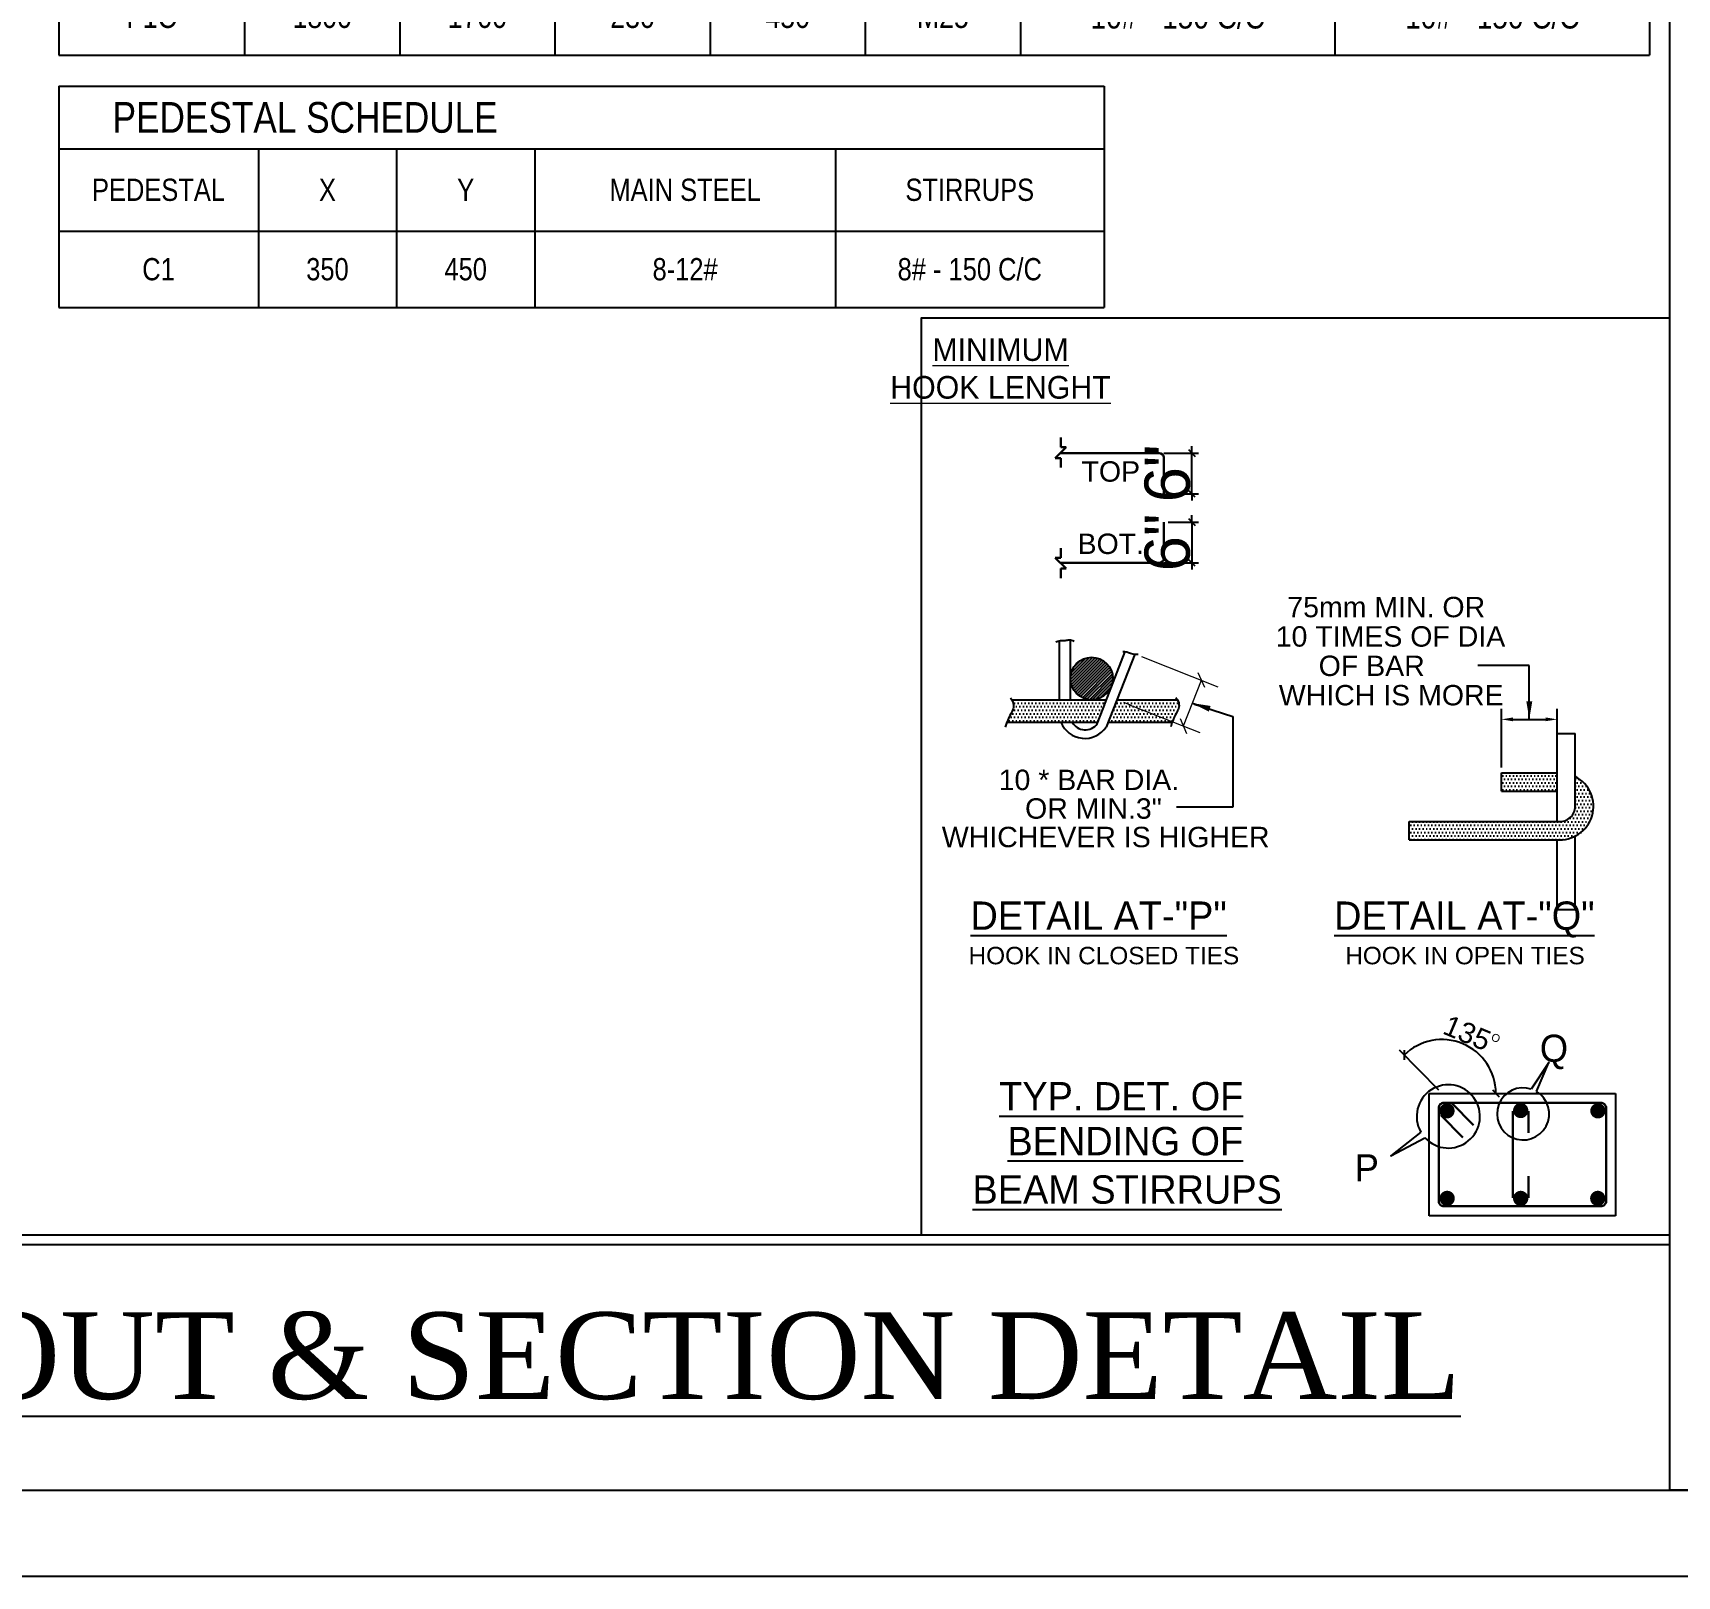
# Model space of a CAD drawing. Header units: millimetres. Extents: x 3470347 to 5996549, y -3470518 to 17149644.
# Drawn here: x 4373580 to 4409154, y 7016157 to 7049545 of the extents above; entities that cross this region are included whole.
import ezdxf

# ---------------------------------------------------------------- set-up
doc = ezdxf.new("R2010")
doc.units = ezdxf.units.MM
doc.header["$MEASUREMENT"] = 0
doc.header["$PDMODE"] = 35
doc.header["$PDSIZE"] = -5
doc.linetypes.add('$AUDIT_BAD_LTYPE8', pattern=[0])
doc.linetypes.add('ACAD_ISO02W100', pattern=[15, 12, -3])
doc.layers.get('0').update_dxf_attribs({"linetype": 'CONTINUOUS', "lineweight": 25})
doc.layers.get('DEFPOINTS').update_dxf_attribs({"linetype": 'CONTINUOUS', "lineweight": 25})
for name, color, linetype, lineweight in [('6 TEXT', 7, 'CONTINUOUS', 25), ('DIMENSION', 11, 'CONTINUOUS', 15), ('SHEET', 7, 'CONTINUOUS', 15)]:
    doc.layers.add(name, color=color, linetype=linetype, lineweight=lineweight)
doc.layers.add('GF-COL', color=12, linetype='CONTINUOUS')
doc.layers.add('see level', color=2, linetype='CONTINUOUS')
doc.styles.add('Arial', font='arial.ttf', dxfattribs={"height": 0.2})
doc.styles.add('ARIAL NARROW', font='ARIALN.TTF')
doc.styles.get("Standard").update_dxf_attribs({"font": ''})
doc.styles.add('style1', font='arial.ttf', dxfattribs={"height": 8})
doc.styles.add('style2', font='arial.ttf', dxfattribs={"height": 20})
doc.styles.add('TEXT3', font='geniso.shx')
doc.styles.get('Standard').set_extended_font_data('AR CENA')
doc.dimstyles.new('DSC2', dxfattribs={"dimtxt": 8, "dimasz": 3, "dimexe": 3, "dimexo": 2, "dimgap": 0.5, "dimtad": 1, "dimdec": 1, "dimzin": 3, "dimdsep": 46, "dimlunit": 4, "dimtxsty": 'style2', "dimblk": 'OBLIQUE', "dimcen": 1, "dimclrd": 45, "dimclre": 8, "dimclrt": 7, "dimadec": 0, "dimazin": 0, "dimtfac": 1, "dimtdec": 1, "dimtix": 1, "dimtmove": 1, "dimatfit": 3, "dimldrblk": 'OBLIQUE', "dimfxl": 1, "dimtolj": 1, "dimtzin": 0, "dimlwd": -1, "dimlwe": -1, "dimarcsym": 0})
doc.dimstyles.get("Standard").update_dxf_attribs({"dimtxt": 0.18, "dimasz": 0.18, "dimexe": 0.18, "dimexo": 0.0625, "dimgap": 0.09, "dimtad": 0, "dimtih": 1, "dimtoh": 1, "dimdec": 4, "dimzin": 0, "dimdsep": 46, "dimtxsty": 'Standard', "dimcen": 0.09, "dimadec": 0, "dimazin": 0, "dimtfac": 1, "dimtdec": 4, "dimtofl": 0, "dimtmove": 2, "dimatfit": 3, "dimfxl": 1, "dimtolj": 1, "dimtzin": 0, "dimarcsym": 0})

# ---------------------------------------------------------------- blocks, each defined once
blk = doc.blocks.new('_Oblique')
at = {"color": 0, "linetype": 'ACAD_ISO02W100', "lineweight": -2}
blk.add_line((-0.5, -0.5), (0.5, 0.5), dxfattribs=at)
blk = doc.blocks.new('*D515')
at = {"color": 45, "ltscale": 0.5}
for p, q in [((344290.1, 142366.13), (344290.1, 142369.13)), ((344290.1, 142348.13), (344290.1, 142366.13)), ((344290.1, 142348.13), (344290.1, 142345.13))]:
    blk.add_line(p, q, dxfattribs=at)
at = {"color": 8, "ltscale": 0.5}
for p, q in [((344277.72, 142366.13), (344293.1, 142366.13)), ((344279.72, 142348.13), (344293.1, 142348.13))]:
    blk.add_line(p, q, dxfattribs=at)
at = {"layer": 'DEFPOINTS', "color": 0}
for p in [(344275.72, 142366.13), (344290.1, 142366.13), (344277.72, 142348.13)]:
    blk.add_point(p, dxfattribs=at)
at = {"color": 45, "xscale": 3, "yscale": 3, "zscale": 3}
for p, rotation in [((344290.1, 142366.13), 270), ((344290.1, 142348.13), 90)]:
    blk.add_blockref('_Oblique', p, dxfattribs=dict(at, rotation=rotation))
at = {"color": 7, "insert": (344279.39, 142357.13), "char_height": 20, "attachment_point": 5, "rotation": 90, "style": 'style2'}
blk.add_mtext('\\A1;6"', dxfattribs=at)
blk = doc.blocks.new('*D516')
at = {"color": 8, "ltscale": 0.5}
for p, q in [((344279.72, 142335.67), (344293.1, 142335.67)), ((344277.72, 142317.67), (344293.1, 142317.67))]:
    blk.add_line(p, q, dxfattribs=at)
at = {"color": 45, "ltscale": 0.5}
for p, q in [((344290.1, 142335.67), (344290.1, 142338.67)), ((344290.1, 142335.67), (344290.1, 142317.67)), ((344290.1, 142317.67), (344290.1, 142314.67))]:
    blk.add_line(p, q, dxfattribs=at)
at = {"layer": 'DEFPOINTS', "color": 0}
for p in [(344277.72, 142335.67), (344275.72, 142317.67), (344290.1, 142317.67)]:
    blk.add_point(p, dxfattribs=at)
at = {"color": 45, "xscale": 3, "yscale": 3, "zscale": 3}
for p, rotation in [((344290.1, 142335.67), 270), ((344290.1, 142317.67), 90)]:
    blk.add_blockref('_Oblique', p, dxfattribs=dict(at, rotation=rotation))
at = {"color": 7, "insert": (344279.39, 142326.67), "char_height": 20, "attachment_point": 5, "rotation": 90, "style": 'style2'}
blk.add_mtext('\\A1;6"', dxfattribs=at)
blk = doc.blocks.new('*T253')
at = {"layer": 'see level', "color": 0, "linetype": 'ByBlock', "lineweight": -2, "transparency": 16777216}
for p, q in [((0, 0), (34418, 0)), ((0, 0), (0, -11717)), ((34418, 0), (34418, -11717)), ((0, -1682), (34418, -1682)), ((4022, -1682), (4022, -11717)), ((7379, -1682), (7379, -11717)), ((10736, -1682), (10736, -11717)), ((14093, -1682), (14093, -11717)), ((17450, -1682), (17450, -11717)), ((20807, -1682), (20807, -11717)), ((20807, -3319), (34418, -3319)), ((27613, -3319), (27613, -11717)), ((0, -5025), (34418, -5025)), ((0, -6698), (34418, -6698)), ((0, -8371), (34418, -8371)), ((0, -10044), (34418, -10044)), ((0, -11717), (34418, -11717))]:
    blk.add_line(p, q, dxfattribs=at)
at = {"layer": 'see level', "color": 0, "linetype": 'ByBlock', "transparency": 16777216, "style": 'ARIAL NARROW'}
for s, insert, char_height, width, attachment_point in [('     FOUNDATION SCHEDULE', (133, -841), 826.19, 34151.98, 4), ('REINFORCEMENT AT BOTTOM ', (27613, -2500), 503.9, 13344.5, 5), ('FOOTING', (2011, -3353), 503.9, 3755.19, 5), ('L', (5700, -3353), 504, 3090.86, 5), ('B', (9057, -3353), 504, 3090.86, 5), ('C', (12415, -3353), 504, 3090.86, 5), ('D', (15772, -3353), 504, 3090.86, 5), ('MIX.', (19129, -3353), 503.9, 3090.86, 5), ('// TO LONGER SIDE', (24210, -4172), 503.9, 6539.08, 5), ('// TO SHORTER SIDE', (31016, -4172), 503.9, 6539.08, 5), ('F1', (2011, -5861), 503.9, 3755.19, 5), ('1800', (5700, -5861), 503.9, 3090.86, 5), ('1700', (9057, -5861), 503.9, 3090.86, 5), ('230', (12415, -5861), 503.9, 3090.86, 5), ('450', (15772, -5861), 503.9, 3090.86, 5), ('M25', (19129, -5861), 503.9, 3090.86, 5), ('10# - 150 C/C', (24210, -5861), 528.87, 6569.76, 5), ('10# - 150 C/C', (31016, -5861), 528.87, 6569.76, 5), ('F1A', (2011, -7534), 503.9, 3755.19, 5), ('1800', (5700, -7534), 503.9, 3090.86, 5), ('1700', (9057, -7534), 503.9, 3090.86, 5), ('230', (12415, -7534), 503.9, 3090.86, 5), ('450', (15772, -7534), 503.9, 3090.86, 5), ('M25', (19129, -7534), 503.9, 3090.86, 5), ('10# - 150 C/C', (24210, -7534), 528.87, 6569.76, 5), ('10# - 150 C/C', (31016, -7534), 528.87, 6569.76, 5), ('F1B', (2011, -9207), 503.9, 3755.19, 5), ('1800', (5700, -9207), 503.9, 3090.86, 5), ('1700', (9057, -9207), 503.9, 3090.86, 5), ('230', (12415, -9207), 503.9, 3090.86, 5), ('450', (15772, -9207), 503.9, 3090.86, 5), ('M25', (19129, -9207), 503.9, 3090.86, 5), ('10# - 150 C/C', (24210, -9207), 528.87, 6569.76, 5), ('10# - 150 C/C', (31016, -9207), 528.87, 6569.76, 5), ('F1C', (2011, -10880), 503.9, 3755.19, 5), ('1800', (5700, -10880), 503.9, 3090.86, 5), ('1700', (9057, -10880), 503.9, 3090.86, 5), ('230', (12415, -10880), 503.9, 3090.86, 5), ('450', (15772, -10880), 503.9, 3090.86, 5), ('M25', (19129, -10880), 503.9, 3090.86, 5), ('10# - 150 C/C', (24210, -10880), 528.87, 6569.76, 5), ('10# - 150 C/C', (31016, -10880), 528.87, 6569.76, 5)]:
    blk.add_mtext(s, dxfattribs=dict(at, insert=insert, char_height=char_height, width=width, attachment_point=attachment_point))
blk = doc.blocks.new('*T254')
at = {"layer": 'see level', "color": 0, "linetype": 'ByBlock', "lineweight": -2}
for p, q in [((0, 0), (22618, 0)), ((0, 0), (0, -3131)), ((22618, 0), (22618, -4788)), ((0, -1353), (22618, -1353)), ((4319, -1353), (4319, -3131)), ((7309, -1353), (7309, -3131)), ((10300, -1353), (10300, -3131)), ((16803, -1353), (16803, -3131)), ((0, -3131), (22618, -3131)), ((0, -3131), (0, -4788)), ((4319, -3131), (4319, -4788)), ((7309, -3131), (7309, -4788)), ((10300, -3131), (10300, -4788)), ((16803, -3131), (16803, -4788)), ((0, -4788), (22618, -4788))]:
    blk.add_line(p, q, dxfattribs=at)
at = {"layer": 'see level', "color": 0, "linetype": 'ByBlock', "style": 'ARIAL NARROW'}
for s, insert, char_height, width, attachment_point in [('     PEDESTAL SCHEDULE', (107, -677), 664.58, 22404.15, 4), ('PEDESTAL', (2159, -2242), 480.8, 4104.4, 5), ('X', (5814, -2242), 481, 2776.38, 5), ('Y', (8805, -2242), 481, 2776.38, 5), ('MAIN STEEL', (13552, -2242), 480.8, 6289.19, 5), ('STIRRUPS', (19711, -2242), 480.8, 5600.86, 5), ('C1', (2159, -3960), 480.8, 4104.4, 5), ('350', (5814, -3960), 480.8, 2776.38, 5), ('450', (8805, -3960), 480.8, 2776.38, 5), ('8-12#', (13552, -3960), 480.8, 6289.19, 5), ('8# - 150 C/C', (19711, -3960), 480.79, 5600.86, 5)]:
    blk.add_mtext(s, dxfattribs=dict(at, insert=insert, char_height=char_height, width=width, attachment_point=attachment_point))
blk = doc.blocks.new('T')
at = {"ltscale": 0.25}
h = blk.add_hatch(dxfattribs=at)
h.set_pattern_fill('DOTS', color=256, scale=25, style=0)
h.set_pattern_definition([(0, (364628.7036, 134455.7945), (0.78125, 1.5625), [0, -1.5625])])
h.paths.add_polyline_path([(344212.47, 142257.22), (344211.86, 142255.65), (344211.51, 142252.5), (344210.21, 142251.09), (344210.2, 142251.07), (344209.84, 142250.38), (344208.66, 142247.3), (344248.66, 142247.3), (344252.48, 142257.22)])
h.paths.add_polyline_path([(344281.43, 142247.3), (344281.46, 142247.36), (344282.39, 142250.37), (344283.03, 142251.06), (344284.47, 142254.82), (344284.46, 142255.14), (344284.33, 142255.82), (344284.07, 142256.56), (344283.74, 142257.22), (344257.22, 142257.22), (344253.29, 142247.3)])
h = blk.add_hatch(dxfattribs=at)
h.set_pattern_fill('DOTS', color=256, scale=25, style=0)
h.set_pattern_definition([(0, (364124.6097, 150003.4347), (0.78125, -1.5625), [0, -1.5625])])
h.paths.add_polyline_path([(344386.07, 142203.55), (344386.07, 142195.51), (344451.3, 142195.51), (344451.3, 142195.53, 0.82457), (344459.33, 142223.37), (344459.33, 142210.23, -0.445547), (344451.9, 142203.55)])
h.paths.add_polyline_path([(344451.3, 142216.94), (344451.3, 142224.98), (344426.8, 142224.98), (344426.8, 142216.94)])
at = {"layer": 'GF-COL'}
h = blk.add_hatch(dxfattribs=at)
h.set_pattern_fill('ANSI31', color=6, scale=7.5, style=0)
h.set_pattern_definition([(45, (220759.7722, 92928.574), (-0.6629126074, 0.6629126074), [])])
h.paths.add_polyline_path([(344236.71, 142264.79, 0.906986), (344255.3, 142266.61, 0.906986), (344236.71, 142268.43)])
at = {"color": 2, "linetype": '$AUDIT_BAD_LTYPE8', "lineweight": 30}
for p, q in [((344234.7, 142368.7), (344229.9, 142363.9)), ((344232.3, 142372.9), (344232.3, 142368.7)), ((344232.3, 142368.7), (344234.7, 142368.7)), ((344232.3, 142363.9), (344229.9, 142363.9)), ((344232.13, 142366.13), (344275.72, 142366.13)), ((344232.3, 142359.7), (344232.3, 142363.9)), ((344277.72, 142364.13), (344277.72, 142348.13)), ((344277.72, 142319.67), (344277.72, 142335.67)), ((344232.3, 142319.9), (344229.9, 142319.9)), ((344234.7, 142315.1), (344229.9, 142319.9)), ((344232.3, 142324.1), (344232.3, 142319.9)), ((344232.13, 142317.67), (344275.72, 142317.67)), ((344232.3, 142310.9), (344232.3, 142315.1)), ((344232.3, 142315.1), (344234.7, 142315.1))]:
    blk.add_line(p, q, dxfattribs=at)
at = {"color": 30, "linetype": 'Continuous', "ltscale": 0.25}
for p, q in [((344426.8, 142227.36), (344426.8, 142253.28)), ((344451.3, 142242.32), (344451.3, 142253.28))]:
    blk.add_line(p, q, dxfattribs=at)
at = {"color": 30, "ltscale": 0.25}
blk.add_line((344431.8, 142248.6), (344446.3, 142248.6), dxfattribs=at)
at = {"color": 8, "linetype": 'Continuous', "ltscale": 0.25}
blk.add_line((344399.13, 142085), (344381.74, 142102.59), dxfattribs=at)
at = {"color": 0}
for p, q in [((344394.91, 142083.57), (344477.15, 142083.57)), ((344394.91, 142029.57), (344394.91, 142083.57)), ((344477.15, 142083.57), (344477.15, 142029.57)), ((344477.15, 142029.57), (344394.91, 142029.57))]:
    blk.add_line(p, q, dxfattribs=at)
at = {"color": 2, "lineweight": 30}
for p, q in [((344414.42, 142069.54), (344404.67, 142079.4)), ((344409.72, 142064.11), (344399.97, 142073.97)), ((344431.85, 142037.45), (344431.85, 142075.69)), ((344438.66, 142066.13), (344438.66, 142075.69)), ((344438.66, 142047.01), (344438.66, 142037.45))]:
    blk.add_line(p, q, dxfattribs=at)
at = {"color": 0}
for points in [[(344442.27, 142084.34), (344447.64, 142097.2), (344439.94, 142085.42)], [(344391.19, 142066.49), (344377.89, 142056.06), (344393.02, 142063.98)]]:
    blk.add_lwpolyline(points, dxfattribs=at)
at = {"color": 2, "lineweight": 30}
blk.add_lwpolyline([(344401.4, 142079.4), (344470.66, 142079.4, -0.414214), (344472.98, 142077.09), (344472.98, 142036.06, -0.414214), (344470.66, 142033.75), (344401.4, 142033.75, -0.414214), (344399.09, 142036.06), (344399.09, 142077.09, -0.414214)], format="xyb", close=True, dxfattribs=at)
at = {"color": 2, "lineweight": 30, "const_width": 3.37}
for points in [[(344402.73, 142077.53, -1), (344402.73, 142074.17, -1)], [(344435.25, 142077.68, -1), (344435.25, 142074.31, -1)], [(344469.33, 142077.53, 1), (344469.33, 142074.17, 1)], [(344402.8, 142035.53, 1), (344402.8, 142038.89, 1)], [(344435.25, 142035.51, 1), (344435.25, 142038.88, 1)], [(344469.26, 142035.53, -1), (344469.26, 142038.89, -1)]]:
    blk.add_lwpolyline(points, format="xyb", close=True, dxfattribs=at)
at = {"color": 2, "linetype": '$AUDIT_BAD_LTYPE8', "lineweight": 30}
for centre, start, end in [((344275.72, 142364.13), 0, 90), ((344275.72, 142319.67), 270, 0)]:
    blk.add_arc(centre, 2, start, end, dxfattribs=at)
at = {"color": 45, "ltscale": 0.25}
blk.add_arc((344400.54, 142083.57), 23.74, 0, 134.67372, dxfattribs=at)
at = {"color": 0}
for centre, radius, start, end in [((344403.32, 142073.39), 13.96, 222.40884, 209.60771), ((344436.32, 142074.5), 11.5, 71.64191, 58.84078)]:
    blk.add_arc(centre, radius, start, end, dxfattribs=at)
at = {"color": 30, "ltscale": 0.25}
for points in [[(344431.8, 142249.44), (344431.8, 142247.77), (344426.8, 142248.6)], [(344446.3, 142249.44), (344446.3, 142247.77), (344451.3, 142248.6)]]:
    blk.add_solid(points, dxfattribs=at)
at = {"layer": 'DIMENSION', "color": 7, "lineweight": 9}
for p, q in [((344267.99, 142276.28), (344301.64, 142262.96)), ((344286.42, 142245.67), (344294.4, 142265.83)), ((344260.01, 142256.12), (344293.66, 142242.8))]:
    blk.add_line(p, q, dxfattribs=at)
at = {"layer": 'GF-COL', "color": 5}
for p, q in [((344231.63, 142283.29), (344231.63, 142257.22)), ((344236.51, 142283.7), (344236.51, 142257.22)), ((344248.41, 142246.63), (344260.66, 142278.48)), ((344252.46, 142245.21), (344265.2, 142277.39)), ((344426.8, 142216.94), (344426.8, 142224.98)), ((344426.8, 142224.98), (344451.3, 142224.98)), ((344426.8, 142216.94), (344451.3, 142216.94)), ((344386.07, 142195.51), (344386.07, 142203.55)), ((344386.07, 142203.55), (344452.3, 142203.55)), ((344386.07, 142195.51), (344452.3, 142195.51))]:
    blk.add_line(p, q, dxfattribs=at)
at = {"layer": 'GF-COL', "color": 3}
for p, q in [((344210.68, 142257.22), (344252.48, 142257.22)), ((344257.22, 142257.22), (344283.74, 142257.22)), ((344208.55, 142247.3), (344248.66, 142247.3)), ((344253.29, 142247.3), (344281.49, 142247.3)), ((344451.3, 142242.32), (344459.33, 142242.32)), ((344451.3, 142203.55), (344451.3, 142242.32)), ((344459.33, 142210.23), (344459.33, 142242.32)), ((344451.3, 142164.64), (344451.3, 142195.53)), ((344459.33, 142164.64), (344459.33, 142197.09)), ((344451.3, 142164.64), (344459.33, 142164.64))]:
    blk.add_line(p, q, dxfattribs=at)
at = {"layer": 'GF-COL', "color": 5}
for points in [[(344230.17, 142282.78), (344230.95, 142283.09), (344231.62, 142283.28), (344232.19, 142283.39), (344232.68, 142283.44), (344233.12, 142283.45), (344233.52, 142283.44), (344233.9, 142283.43), (344234.29, 142283.45), (344234.7, 142283.51), (344235.14, 142283.59), (344235.6, 142283.66), (344236.08, 142283.71), (344236.58, 142283.69), (344237.09, 142283.59), (344237.62, 142283.38), (344238.16, 142283.03)], [(344259.62, 142278.57), (344260.55, 142278.5), (344261.4, 142278.33), (344262.23, 142278.09), (344263.1, 142277.83), (344264.06, 142277.58), (344265.16, 142277.39), (344266.47, 142277.3)]]:
    blk.add_lwpolyline(points, dxfattribs=at)
at = {"layer": 'GF-COL', "color": 3}
for points in [[(344210.11, 142258.1), (344210.68, 142257.22), (344211.09, 142256.42), (344211.35, 142255.68), (344211.48, 142255), (344211.5, 142254.38), (344211.43, 142253.79), (344211.28, 142253.24), (344211.07, 142252.72), (344210.82, 142252.22), (344210.53, 142251.68), (344210.2, 142251.07), (344209.82, 142250.33), (344209.39, 142249.42), (344208.92, 142248.29), (344208.4, 142246.88), (344207.83, 142245.15)], [(344283.09, 142258.24), (344283.66, 142257.36), (344284.07, 142256.56), (344284.33, 142255.82), (344284.46, 142255.14), (344284.48, 142254.52), (344284.41, 142253.93), (344284.26, 142253.38), (344284.06, 142252.86), (344283.81, 142252.36), (344283.51, 142251.82), (344283.18, 142251.21), (344282.8, 142250.47), (344282.37, 142249.56), (344281.9, 142248.43), (344281.38, 142247.02), (344280.82, 142245.29)]]:
    blk.add_lwpolyline(points, dxfattribs=at)
blk.add_circle((344245.92, 142266.61), 9.38, dxfattribs=at)
at = {"layer": 'GF-COL', "color": 5}
for centre, radius, start, end in [((344242.9, 142251.58), 11.38, 202.10689, 325.99255), ((344243.07, 142250.58), 6.64, 209.65943, 323.49375), ((344452.61, 142210.23), 14.76, 263.92748, 62.91109), ((344452.61, 142210.23), 6.72, 263.92748, 0)]:
    blk.add_arc(centre, radius, start, end, dxfattribs=at)
at = {"color": 45, "ltscale": 0.25, "xscale": 3, "yscale": 3, "zscale": 3}
for p, rotation in [((344383.85, 142100.46), 224.6737227689025), ((344424.28, 142083.57), 269.9999999999971)]:
    blk.add_blockref('_Oblique', p, dxfattribs=dict(at, rotation=rotation))
at = {"layer": 'DIMENSION', "color": 7, "lineweight": 9, "xscale": 5, "yscale": 5, "zscale": 5}
for p, rotation in [((344294.4, 142265.83), 68.40519299391956), ((344286.42, 142245.67), 248.4051929939196)]:
    blk.add_blockref('_Oblique', p, dxfattribs=dict(at, rotation=rotation))
at = {"color": 72, "linetype": '$AUDIT_BAD_LTYPE8', "lineweight": 18, "insert": (344254.38, 142416.78, -4252.9), "char_height": 10, "attachment_point": 3}
blk.add_mtext('\\pxqc;{\\LMINIMUM \\PHOOK LENGHT}', dxfattribs=at)
at = {"color": 7, "ltscale": 0.25, "attachment_point": 5, "rotation": 337.33686, "style": 'style2'}
for s, insert, char_height in [('\\A1;135', (344411.65, 142110.19), 9), ('\\A1;O', (344424.25, 142107.99), 3.5)]:
    blk.add_mtext(s, dxfattribs=dict(at, insert=insert, char_height=char_height))
at = {"layer": '6 TEXT', "color": 72, "style": 'style1'}
for s, height, p in [('75mm MIN. OR', 9, (344332.26, 142293.66)), ('10 TIMES OF DIA', 9, (344327.15, 142280.69)), ('OF BAR', 9, (344346.11, 142267.73)), ('WHICH IS MORE', 9, (344328.53, 142254.77)), ('10 * BAR DIA.', 9, (344204.9, 142217.4)), ('OR MIN.3"', 9, (344216.55, 142204.77)), ('WHICHEVER IS HIGHER', 9, (344179.82, 142192.19)), ('HOOK IN CLOSED TIES', 7.695, (344191.61, 142140.52)), ('HOOK IN OPEN TIES', 7.695, (344357.83, 142140.52))]:
    blk.add_text(s, height=height, dxfattribs=at).set_placement(p)
at = {"layer": '6 TEXT', "color": 8}
for s, p in [('%%UDETAIL AT-"P"', (344192.46, 142155.73)), ('%%UDETAIL AT-"Q"', (344352.91, 142155.73)), ('%%UTYP. DET. OF', (344205.13, 142076.05)), ('%%UBENDING OF', (344208.76, 142056.24)), ('%%UBEAM STIRRUPS', (344193.34, 142034.88))]:
    blk.add_text(s, height=12.5, dxfattribs=at).set_placement(p)
at = {"layer": '6 TEXT', "color": 4}
for s, p in [('Q', (344443.7, 142097.46)), ('P', (344361.98, 142044.68))]:
    blk.add_text(s, height=12, dxfattribs=at).set_placement(p)
at = {"layer": '6 TEXT', "color": 72, "char_height": 9, "attachment_point": 8, "style": 'style1'}
for s, insert in [('TOP', (344254.38, 142353.36, 4497.41)), ('BOT.', (344254.38, 142321.44, 4497.41))]:
    blk.add_mtext(s, dxfattribs=dict(at, insert=insert))
at = {"ltscale": 0.5}
for base, p1, p2, angle, picture, middle in [((344290.1, 142366.13), (344277.72, 142348.13), (344275.72, 142366.13), 90, '*D515', (344279.39, 142357.13)), ((344290.1, 142317.67), (344277.72, 142335.67), (344275.72, 142317.67), 270, '*D516', (344279.39, 142326.67))]:
    dim = blk.add_linear_dim(base=base, p1=p1, p2=p2, angle=angle, text='6"', dimstyle='DSC2', dxfattribs=at)
    dim.commit()
    dim.dimension.update_dxf_attribs({"geometry": picture, "text_midpoint": middle})
at = {"color": 30, "linetype": '$AUDIT_BAD_LTYPE8'}
for points in [[(344439.05, 142248.6), (344439.05, 142272.41), (344416.41, 142272.41)], [(344290.41, 142255.75), (344308.26, 142249.89), (344308.26, 142209.79), (344283.36, 142209.79)]]:
    blk.add_leader(points, dimstyle='Standard', override={"dimasz": 8, "dimgap": 0.75}, dxfattribs=at)

msp = doc.modelspace()

# ---------------------------------------------------------------- linework, layer by layer
at = {"lineweight": 25}
for p, q in [((4342743.25, 7023540, 0), (4408997.57, 7023540, 0)), ((4342743.25, 7023333.53, 0), (4408997.57, 7023333.53, 0))]:
    msp.add_line(p, q, dxfattribs=at)

# ---------------------------------------------------------------- block references
for name, p in [('*T253', (4374139.47, 7060780)), ('*T254', (4374139.47, 7048389.21))]:
    msp.add_blockref(name, p)

# ---------------------------------------------------------------- texts
at = {"lineweight": 25, "insert": (4322454.53, 7034844.74, 0), "char_height": 321.6191, "width": 87886.2975, "attachment_point": 1, "style": 'TEXT3', "bg_fill": 2}
msp.add_mtext('{\\ftimes new roman|b0|i0|c0|p0;\\LVADODARA}', dxfattribs=at)
at = {"color": 7, "lineweight": 25, "insert": (4375745.59, 7020914.2, 0), "char_height": 1876.3318, "width": 77247.9782, "attachment_point": 5, "style": 'Arial'}
msp.add_mtext('{\\ftimes new roman|b0|i0|c0|p0;\\LFOUNDATION LAYOUT & SECTION DETAIL }', dxfattribs=at)

# ---------------------------------------------------------------- next in the draw order: linework, layer by layer
at = {"color": 192, "lineweight": 25, "elevation": 0}
msp.add_lwpolyline([(4340876.86, 7016156.84), (4438862.58, 7016156.84), (4438862.58, 7085439.75), (4340876.86, 7085439.75)], close=True, dxfattribs=at)
at = {"lineweight": 25, "elevation": 0}
for points in [[(4426481.61, 7018019.74), (4408997.57, 7018019.74), (4408997.57, 7083576.85), (4426481.61, 7083576.85)], [(4392796.36, 7023540), (4408997.57, 7023540), (4408997.57, 7043376.44), (4392796.36, 7043376.44)]]:
    msp.add_lwpolyline(points, close=True, dxfattribs=at)
at = {"layer": 'SHEET', "color": 220, "lineweight": 25, "elevation": 0}
msp.add_lwpolyline([(4342743.25, 7018019.74), (4436996.19, 7018019.74), (4436996.19, 7083576.85), (4342743.25, 7083576.85)], close=True, dxfattribs=at)

# ---------------------------------------------------------------- next in the draw order: block references
at = {"color": 1, "ltscale": 0.5, "xscale": 49.0302003440061, "yscale": 49.0302003440061, "zscale": 49.0302003440061}
msp.add_blockref('T', (-12481959.3, 60215.73, 0), dxfattribs=at)

doc.saveas('drawing.dxf')
